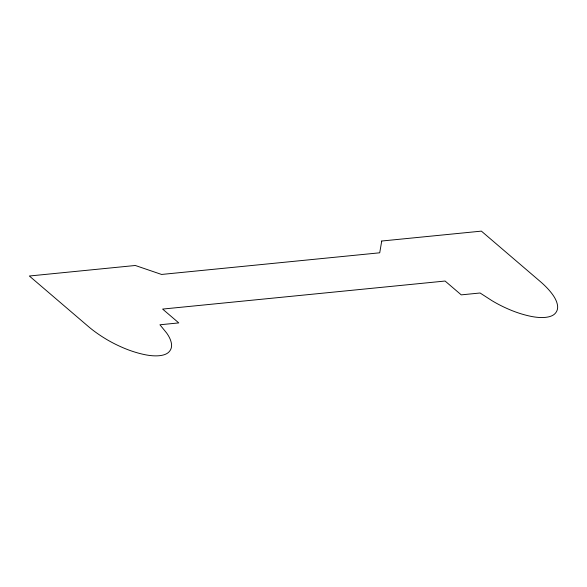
<?xml version="1.0" encoding="UTF-8"?>
<svg xmlns="http://www.w3.org/2000/svg" width="587" height="587" viewBox="0 0 587 587"><rect width="100%" height="100%" fill="white"/><g stroke="black" fill="none" stroke-linecap="round" stroke-linejoin="round"><path stroke-width="0.88" d="M381.733 241.022L379.723 252.799L161.572 274.452L135.326 265.485L29.35 276.007L88.248 326.409A82.804 34.993 20.9 0 0 105.902 339A63.858 26.987 20.9 0 0 124.826 348.48A49.557 20.941 20.9 0 0 144.519 354.599A34.582 14.616 20.9 0 0 168.696 352.2A49.557 20.941 20.9 0 0 171.477 343.85A63.858 26.987 20.9 0 0 166.605 332.968L159.935 324.772L178.771 322.909L162.614 309.078L445.085 281.034L461.243 294.865L480.078 292.994L491.957 300.669A63.858 26.987 20.9 0 0 510.888 310.156A49.557 20.941 20.9 0 0 530.582 316.276A34.582 14.616 20.9 0 0 554.752 313.876A49.557 20.941 20.9 0 0 557.533 305.519A63.858 26.987 20.9 0 0 552.668 294.645A82.804 34.993 20.9 0 0 540.282 281.533L481.384 231.131L381.733 241.022"/></g></svg>
